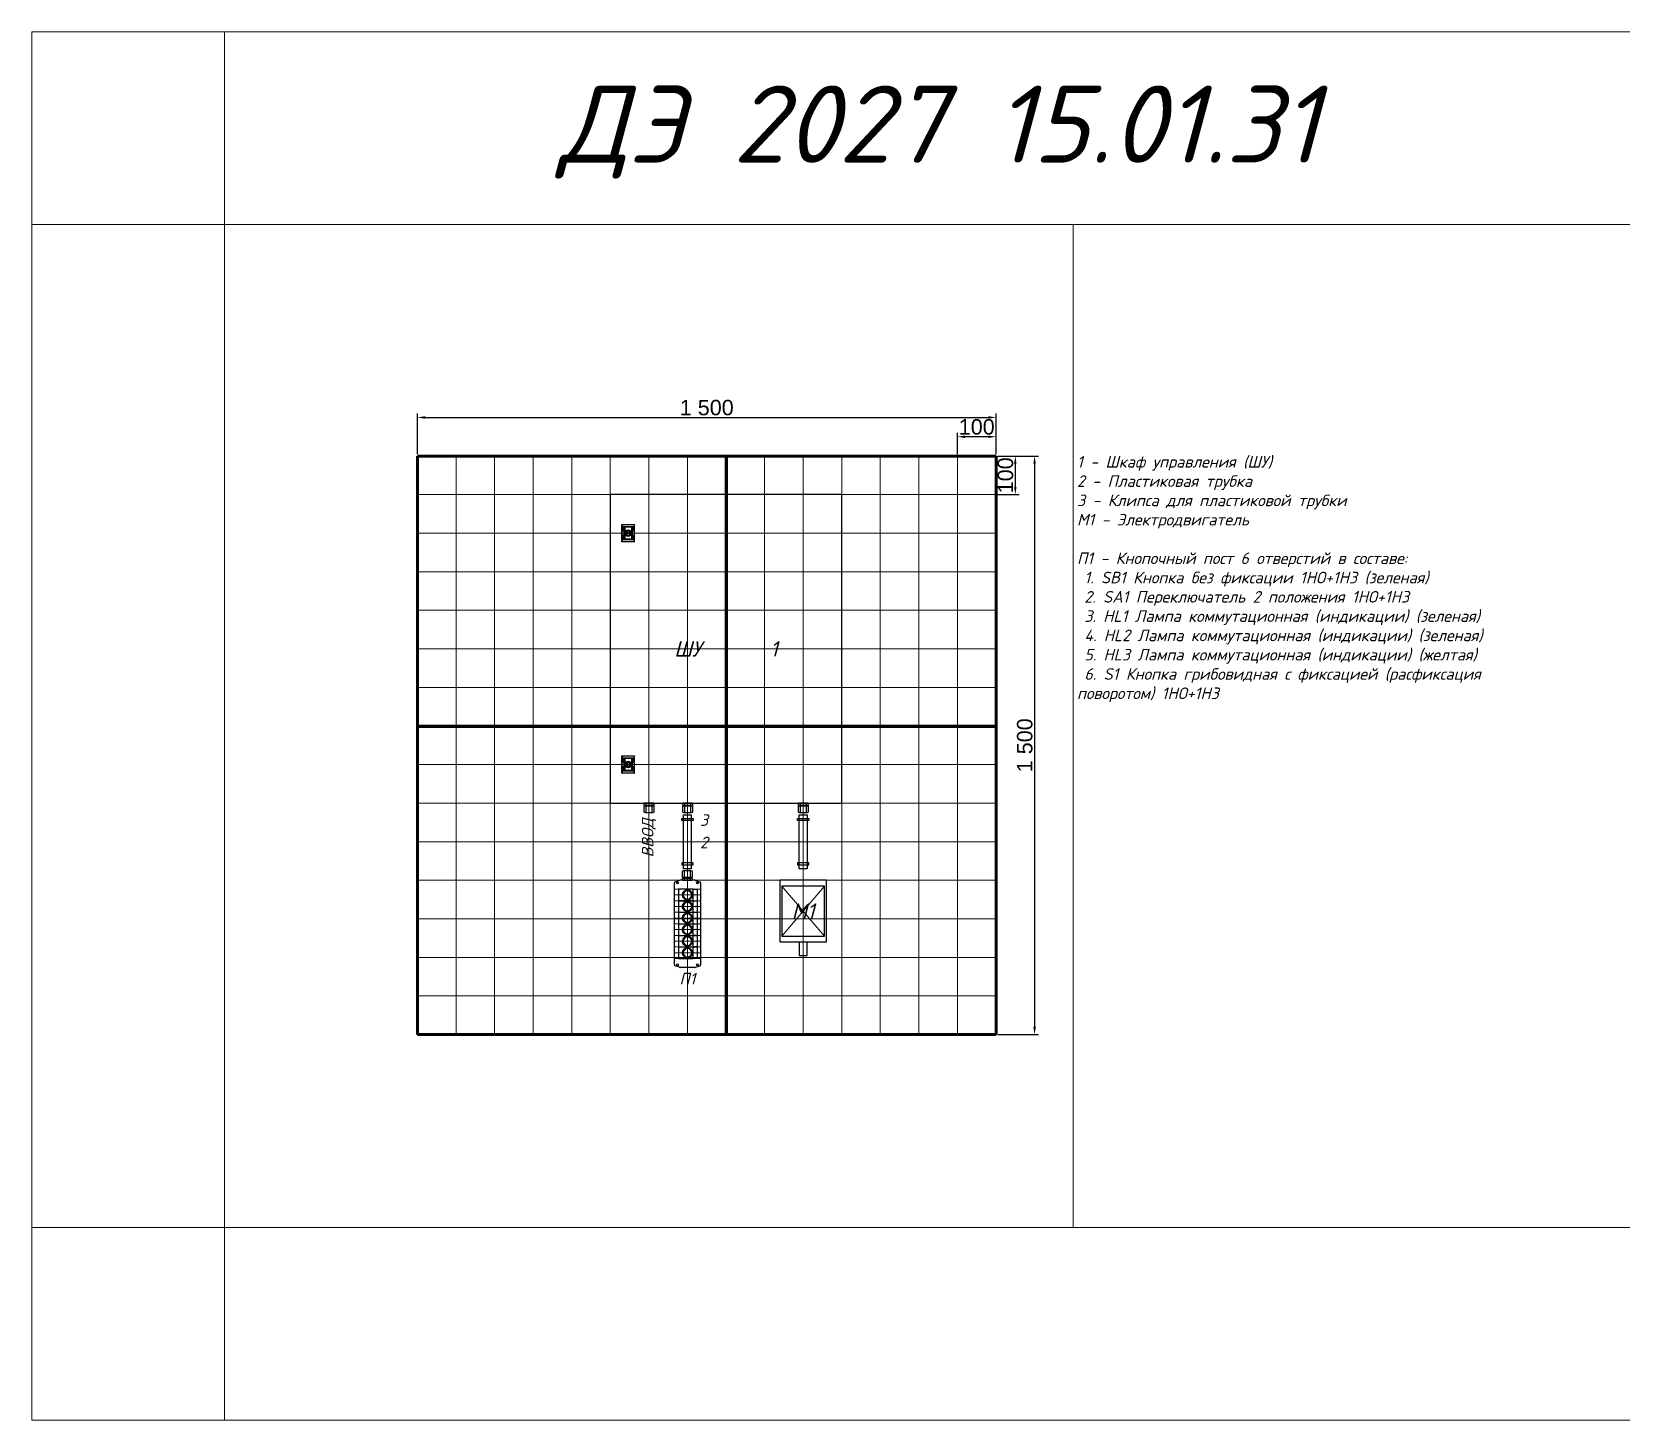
# Model space of a CAD drawing. Header units: millimetres. Extents: x 0 to 53000, y -591 to 24400.
# Drawn here: x 6000 to 10121, y 10000 to 13600 of the extents above; entities that cross this region are included whole.
import ezdxf
from ezdxf.enums import TextEntityAlignment as Align

# ---------------------------------------------------------------- set-up
doc = ezdxf.new("R2010")
doc.units = ezdxf.units.MM
doc.linetypes.add('Ш4х1_Гост_ЕСКД', pattern=[5, 4, -1])
doc.layers.add('Осевая', color=10, linetype='Continuous', lineweight=100, transparency=0.4)
doc.layers.add('Сетка', color=9, linetype='Continuous', lineweight=20, transparency=0.3)
doc.layers.add('Основная', color=7, linetype='Continuous', lineweight=30)
doc.layers.add('Штриховая', color=7, linetype='Ш4х1_Гост_ЕСКД', lineweight=30)
doc.layers.add('Привязки', color=2, linetype='Continuous', lineweight=0, plot=False, transparency=0.8)
doc.layers.add('размеры', color=3, linetype='Continuous')
doc.styles.get("Standard").update_dxf_attribs({"font": 'arial.ttf'})
doc.styles.add('текст', font='isocpeui.ttf')
doc.dimstyles.new('ISO2', dxfattribs={"dimtxt": 20, "dimasz": 20, "dimexe": 10, "dimexo": 5, "dimgap": 5, "dimtad": 1, "dimdec": 4, "dimdsep": 46, "dimlunit": 6, "dimtxsty": 'Standard', "dimcen": 20, "dimadec": 0, "dimazin": 0, "dimtfac": 1, "dimtdec": 4, "dimtmove": 0, "dimatfit": 3, "dimfxl": 1, "dimtolj": 1, "dimtzin": 0, "dimarcsym": 0})

# ---------------------------------------------------------------- blocks, each defined once
blk = doc.blocks.new('*U434')
at = {"layer": 'Привязки'}
for p, q in [((-2350, 1300), (-2350, 1800)), ((-2350, 1800), (2350, 1800)), ((-1850, 1300), (-1850, 1800)), ((-2350, -1800), (-2350, 1300)), ((-2350, 1300), (-1850, 1300)), ((350, 1300), (-1850, 1300)), ((-1850, 1300), (-1850, -1300)), ((350, -1300), (350, 1300)), ((350, 1300), (1850, 1300)), ((-1850, -1300), (-2350, -1300)), ((-1850, -1300), (350, -1300)), ((-1850, -1800), (-1850, -1300)), ((1850, -1300), (350, -1300)), ((-1850, -1800), (-2350, -1800)), ((2350, -1800), (-1850, -1800))]:
    blk.add_line(p, q, dxfattribs=at)
blk = doc.blocks.new('*U435')
at = {"layer": 'Привязки', "color": 0, "linetype": 'ByBlock', "lineweight": -2, "transparency": 16777216}
blk.add_blockref('*U434', (0, 0), dxfattribs=at)
blk = doc.blocks.new('*U436')
at = {"layer": 'Сетка'}
blk.add_line((0, -1000), (0, 500), dxfattribs=at)
blk = doc.blocks.new('*U437')
at = {"layer": 'Сетка', "color": 0, "linetype": 'ByBlock', "lineweight": -2, "transparency": 16777216}
for p in [(0, 0), (100, 0), (200, 0), (300, 0), (400, 0), (500, 0), (600, 0), (700, 0), (800, 0), (900, 0), (1000, 0), (1100, 0), (1200, 0), (1300, 0), (1400, 0), (1500, 0)]:
    blk.add_blockref('*U436', p, dxfattribs=at)
blk = doc.blocks.new('*U438')
at = {"layer": 'Сетка'}
blk.add_line((-800, 0), (700, 0), dxfattribs=at)
blk = doc.blocks.new('*U439')
at = {"layer": 'Сетка', "color": 0, "linetype": 'ByBlock', "lineweight": -2, "transparency": 16777216}
for p in [(0, 1500), (0, 1400), (0, 1300), (0, 1200), (0, 1100), (0, 1000), (0, 900), (0, 800), (0, 700), (0, 600), (0, 500), (0, 400), (0, 300), (0, 200), (0, 100), (0, 0)]:
    blk.add_blockref('*U438', p, dxfattribs=at)
blk = doc.blocks.new('*D443')
at = {"layer": 'Defpoints', "color": 0, "transparency": 16777216}
for p in [(8500, 12600), (7000, 12500), (8500, 12500)]:
    blk.add_point(p, dxfattribs=at)
at = {"layer": 'размеры', "color": 0, "lineweight": -2, "transparency": 16777216}
for p, q in [((7000, 12505), (7000, 12610)), ((7020, 12600), (8480, 12600)), ((8500, 12505), (8500, 12610))]:
    blk.add_line(p, q, dxfattribs=at)
at = {"layer": 'размеры', "color": 0, "transparency": 16777216}
for points in [[(7020, 12603.3), (7020, 12596.7), (7000, 12600)], [(8480, 12603.3), (8480, 12596.7), (8500, 12600)]]:
    blk.add_solid(points, dxfattribs=at)
at = {"layer": 'размеры', "color": 0, "transparency": 16777216, "insert": (7750, 12625.4), "char_height": 40, "attachment_point": 5}
blk.add_mtext('\\A1;1\xa0500', dxfattribs=at)
blk = doc.blocks.new('*D440')
at = {"layer": 'Defpoints', "color": 0, "transparency": 16777216}
for p in [(8500, 12500), (8500, 11000), (8600, 11000)]:
    blk.add_point(p, dxfattribs=at)
at = {"layer": 'размеры', "color": 0, "lineweight": -2, "transparency": 16777216}
for p, q in [((8505, 12500), (8610, 12500)), ((8600, 12480), (8600, 11020)), ((8505, 11000), (8610, 11000))]:
    blk.add_line(p, q, dxfattribs=at)
at = {"layer": 'размеры', "color": 0, "transparency": 16777216}
for points in [[(8596.7, 12480), (8603.3, 12480), (8600, 12500)], [(8596.7, 11020), (8603.3, 11020), (8600, 11000)]]:
    blk.add_solid(points, dxfattribs=at)
at = {"layer": 'размеры', "color": 0, "transparency": 16777216, "insert": (8574.6, 11750), "char_height": 40, "attachment_point": 5, "rotation": 90}
blk.add_mtext('\\A1;1\xa0500', dxfattribs=at)
blk = doc.blocks.new('*D441')
at = {"layer": 'Defpoints', "color": 0, "transparency": 16777216}
for p in [(8500, 12500), (8500, 12400), (8550, 12400)]:
    blk.add_point(p, dxfattribs=at)
at = {"layer": 'размеры', "color": 0, "lineweight": -2, "transparency": 16777216}
for p, q in [((8505, 12500), (8560, 12500)), ((8550, 12480), (8550, 12420)), ((8505, 12400), (8560, 12400))]:
    blk.add_line(p, q, dxfattribs=at)
at = {"layer": 'размеры', "color": 0, "transparency": 16777216}
for points in [[(8546.7, 12480), (8553.3, 12480), (8550, 12500)], [(8546.7, 12420), (8553.3, 12420), (8550, 12400)]]:
    blk.add_solid(points, dxfattribs=at)
at = {"layer": 'размеры', "color": 0, "transparency": 16777216, "insert": (8524.6, 12450), "char_height": 40, "attachment_point": 5, "rotation": 90}
blk.add_mtext('\\A1;100', dxfattribs=at)
blk = doc.blocks.new('*D442')
at = {"layer": 'Defpoints', "color": 0, "transparency": 16777216}
for p in [(8400, 12550), (8400, 12500), (8500, 12500)]:
    blk.add_point(p, dxfattribs=at)
at = {"layer": 'размеры', "color": 0, "lineweight": -2, "transparency": 16777216}
for p, q in [((8400, 12505), (8400, 12560)), ((8480, 12550), (8420, 12550)), ((8500, 12505), (8500, 12560))]:
    blk.add_line(p, q, dxfattribs=at)
at = {"layer": 'размеры', "color": 0, "transparency": 16777216}
for points in [[(8420, 12553.3), (8420, 12546.7), (8400, 12550)], [(8480, 12553.3), (8480, 12546.7), (8500, 12550)]]:
    blk.add_solid(points, dxfattribs=at)
at = {"layer": 'размеры', "color": 0, "transparency": 16777216, "insert": (8450, 12575.4), "char_height": 40, "attachment_point": 5}
blk.add_mtext('\\A1;100', dxfattribs=at)
blk = doc.blocks.new('ЩУ (800х600х300)')
at = {"layer": 'Основная'}
for p, q in [((300, 800), (-300, 800)), ((-300, 800), (-300, 0)), ((300, 0), (300, 800)), ((-300, 0), (300, 0))]:
    blk.add_line(p, q, dxfattribs=at)
at = {"layer": 'Основная', "color": 7, "linetype": 'Continuous', "lineweight": 15}
blk.add_line((-300, 796.4), (-300, 3.6), dxfattribs=at)
at = {"layer": 'Основная', "linetype": 'Continuous'}
for p, q in [((-270, 717.1), (-270, 715.5)), ((-270, 715.5), (-269, 715.5)), ((-270, 684.5), (-270, 715.5)), ((-269, 722.5), (-269, 717.5)), ((-269, 722.5), (-238, 722.5)), ((-269, 717.5), (-269, 715.5)), ((-269, 717.5), (-238, 717.5)), ((-238, 715.5), (-269, 715.5)), ((-269, 684.5), (-269, 715.5)), ((-266.3, 706), (-266.3, 714.5)), ((-265.3, 714.5), (-265.3, 706)), ((-263.8, 685.5), (-263.8, 714.5)), ((-262.8, 714.5), (-262.8, 685.5)), ((-260.1, 701.5), (-258.4, 701.5)), ((-248.6, 701.5), (-246.9, 701.5)), ((-244.3, 685.5), (-244.3, 714.5)), ((-243.3, 714.5), (-243.3, 685.5)), ((-241.8, 706), (-241.8, 714.5)), ((-240.8, 714.5), (-240.8, 706)), ((-238, 722.5), (-238, 717.5)), ((-238, 715.5), (-238, 717.5)), ((-238, 715.5), (-237, 715.5)), ((-238, 715.5), (-238, 684.5)), ((-237, 715.5), (-237, 717.1)), ((-237, 684.5), (-237, 715.5)), ((-270, 684.5), (-270, 682.9)), ((-269, 684.5), (-270, 684.5)), ((-269, 684.5), (-269, 682.5)), ((-238, 684.5), (-269, 684.5)), ((-238, 682.5), (-269, 682.5)), ((-269, 682.5), (-269, 677.5)), ((-238, 677.5), (-269, 677.5)), ((-266.3, 685.5), (-266.3, 694)), ((-265.3, 694), (-265.3, 685.5)), ((-258.4, 698.5), (-260.1, 698.5)), ((-246.9, 698.5), (-248.6, 698.5)), ((-241.8, 685.5), (-241.8, 694)), ((-240.8, 694), (-240.8, 685.5)), ((-238, 682.5), (-238, 684.5)), ((-237, 684.5), (-238, 684.5)), ((-238, 677.5), (-238, 682.5)), ((-237, 682.9), (-237, 684.5)), ((-270, 117.2), (-270, 115.6)), ((-270, 115.6), (-269, 115.6)), ((-270, 84.6), (-270, 115.6)), ((-270, 84.6), (-270, 83)), ((-269, 84.6), (-270, 84.6)), ((-269, 122.6), (-269, 117.6)), ((-269, 122.6), (-238, 122.6)), ((-269, 117.6), (-269, 115.6)), ((-269, 117.6), (-238, 117.6)), ((-238, 115.6), (-269, 115.6)), ((-269, 84.6), (-269, 115.6)), ((-269, 84.6), (-269, 82.7)), ((-238, 84.6), (-269, 84.6)), ((-238, 82.7), (-269, 82.7)), ((-269, 82.7), (-269, 77.6)), ((-266.3, 106.1), (-266.3, 114.6)), ((-266.3, 85.6), (-266.3, 94.1)), ((-265.3, 114.6), (-265.3, 106.1)), ((-265.3, 94.1), (-265.3, 85.6)), ((-263.8, 85.6), (-263.8, 114.6)), ((-262.8, 114.6), (-262.8, 85.6)), ((-260.1, 101.6), (-258.4, 101.6)), ((-258.4, 98.6), (-260.1, 98.6)), ((-248.6, 101.6), (-246.9, 101.6)), ((-246.9, 98.6), (-248.6, 98.6)), ((-244.3, 85.6), (-244.3, 114.6)), ((-243.3, 114.6), (-243.3, 85.6)), ((-241.8, 106.1), (-241.8, 114.6)), ((-241.8, 85.6), (-241.8, 94.1)), ((-240.8, 114.6), (-240.8, 106.1)), ((-240.8, 94.1), (-240.8, 85.6)), ((-238, 122.6), (-238, 117.6)), ((-238, 115.6), (-238, 117.6)), ((-238, 115.6), (-237, 115.6)), ((-238, 115.6), (-238, 84.6)), ((-238, 82.7), (-238, 84.6)), ((-237, 84.6), (-238, 84.6)), ((-238, 77.6), (-238, 82.7)), ((-237, 115.6), (-237, 117.2)), ((-237, 84.6), (-237, 115.6)), ((-237, 83), (-237, 84.6)), ((-238, 77.6), (-269, 77.6))]:
    blk.add_line(p, q, dxfattribs=at)
at = {"layer": 'Основная', "linetype": 'Continuous', "flags": 128}
for points in [[(-269, 717.5), (-269.2, 717.5), (-269.4, 717.4), (-269.6, 717.4), (-269.7, 717.3), (-269.8, 717.3), (-269.9, 717.2), (-270, 717.1), (-270, 717.1)], [(-237, 717.1), (-237, 717.1), (-237.1, 717.2), (-237.2, 717.3), (-237.3, 717.3), (-237.4, 717.4), (-237.6, 717.4), (-237.8, 717.5), (-238, 717.5)], [(-270, 682.9), (-270, 682.9), (-269.9, 682.8), (-269.8, 682.7), (-269.7, 682.7), (-269.6, 682.6), (-269.4, 682.6), (-269.2, 682.5), (-269, 682.5)], [(-238, 682.5), (-237.8, 682.5), (-237.6, 682.6), (-237.4, 682.6), (-237.3, 682.7), (-237.2, 682.7), (-237.1, 682.8), (-237, 682.9), (-237, 682.9)], [(-269, 117.6), (-269.2, 117.6), (-269.4, 117.5), (-269.6, 117.5), (-269.7, 117.5), (-269.8, 117.4), (-269.9, 117.3), (-270, 117.3), (-270, 117.2)], [(-270, 83), (-270, 83), (-269.9, 82.9), (-269.8, 82.8), (-269.7, 82.8), (-269.6, 82.7), (-269.4, 82.7), (-269.2, 82.7), (-269, 82.7)], [(-237, 117.2), (-237, 117.3), (-237.1, 117.3), (-237.2, 117.4), (-237.3, 117.5), (-237.4, 117.5), (-237.6, 117.5), (-237.8, 117.6), (-238, 117.6)], [(-238, 82.7), (-237.8, 82.7), (-237.6, 82.7), (-237.4, 82.7), (-237.3, 82.8), (-237.2, 82.8), (-237.1, 82.9), (-237, 83), (-237, 83)]]:
    blk.add_lwpolyline(points, dxfattribs=at)
at = {"layer": 'Основная', "linetype": 'Continuous'}
for centre, radius in [((-253.5, 700), 8.55), ((-253.5, 700), 8.05), ((-253.5, 700), 7.75), ((-253.5, 700), 1.3), ((-253.5, 100.1), 8.55), ((-253.5, 100.1), 8.05), ((-253.5, 100.1), 7.75), ((-253.5, 100.1), 1.3)]:
    blk.add_circle(centre, radius, dxfattribs=at)
for centre, radius, start, end in [((-265.8, 714.5), 0.5, 360, 180), ((-265.8, 706), 0.5, 180, 360), ((-263.3, 714.5), 0.5, 360, 180), ((-253.5, 700), 6.75, 167.1604, 192.8396), ((-253.5, 700), 5.1, 17.1046, 162.8954), ((-253.5, 700), 6.75, 347.1604, 12.8396), ((-243.8, 714.5), 0.5, 0, 180), ((-241.3, 714.5), 0.5, 0, 180), ((-241.3, 706), 0.5, 180, 0), ((-265.8, 694), 0.5, 0, 180), ((-265.8, 685.5), 0.5, 180, 0), ((-263.3, 685.5), 0.5, 180, 360), ((-253.5, 700), 5.1, 197.1046, 342.8954), ((-243.8, 685.5), 0.5, 180, 0), ((-241.3, 694), 0.5, 0, 180), ((-241.3, 685.5), 0.5, 180, 0), ((-265.8, 114.6), 0.5, 360, 180), ((-265.8, 106.1), 0.5, 180, 360), ((-265.8, 94.1), 0.5, 0, 180), ((-265.8, 85.6), 0.5, 180, 0), ((-263.3, 114.6), 0.5, 360, 180), ((-263.3, 85.6), 0.5, 180, 360), ((-253.5, 100.1), 6.75, 167.1604, 192.8396), ((-253.5, 100.1), 5.1, 17.1046, 162.8954), ((-253.5, 100.1), 5.1, 197.1046, 342.8954), ((-253.5, 100.1), 6.75, 347.1604, 12.8396), ((-243.8, 114.6), 0.5, 0, 180), ((-243.8, 85.6), 0.5, 180, 0), ((-241.3, 114.6), 0.5, 0, 180), ((-241.3, 106.1), 0.5, 180, 0), ((-241.3, 94.1), 0.5, 0, 180), ((-241.3, 85.6), 0.5, 180, 0)]:
    blk.add_arc(centre, radius, start, end, dxfattribs=at)
for points, knots in [([(-269, 722.5), (-269.1, 722.5), (-269.3, 722.5), (-269.6, 722.3), (-269.8, 722.2), (-269.9, 722), (-270, 721.7), (-270, 721.6), (-270, 721.5)], [0, 0, 0, 0, 0.242744, 0.369464, 0.499575, 0.715712, 0.849427, 1, 1, 1, 1]), ([(-270, 717.1), (-270, 718), (-270, 719.9), (-270, 721), (-270, 721.5)], [0, 0, 0, 0, 0.499999, 1, 1, 1, 1]), ([(-238, 722.5), (-237.9, 722.5), (-237.7, 722.5), (-237.4, 722.3), (-237.2, 722.2), (-237.1, 722), (-237, 721.7), (-237, 721.6), (-237, 721.5)], [0, 0, 0, 0, 0.2427098, 0.3694308, 0.4995431, 0.7156709, 0.8494065, 1, 1, 1, 1]), ([(-237, 717.1), (-237, 718), (-237, 719.9), (-237, 721), (-237, 721.5)], [0, 0, 0, 0, 0.499999, 1, 1, 1, 1]), ([(-270, 678.5), (-270, 679), (-270, 680.1), (-270, 682), (-270, 682.9)], [0, 0, 0, 0, 0.499999, 1, 1, 1, 1]), ([(-270, 678.5), (-270, 678.4), (-270, 678.3), (-269.9, 678), (-269.8, 677.8), (-269.6, 677.7), (-269.3, 677.5), (-269.1, 677.5), (-269, 677.5)], [0, 0, 0, 0, 0.150577, 0.284312, 0.500451, 0.630551, 0.75729, 1, 1, 1, 1]), ([(-238, 677.5), (-237.9, 677.5), (-237.7, 677.5), (-237.4, 677.7), (-237.2, 677.8), (-237.1, 678), (-237, 678.3), (-237, 678.4), (-237, 678.5)], [0, 0, 0, 0, 0.242738, 0.369459, 0.499571, 0.71571, 0.849444, 1, 1, 1, 1]), ([(-237, 678.5), (-237, 679), (-237, 680.1), (-237, 682), (-237, 682.9)], [0, 0, 0, 0, 0.499999, 1, 1, 1, 1]), ([(-269, 122.6), (-269.1, 122.6), (-269.3, 122.6), (-269.6, 122.5), (-269.8, 122.3), (-269.9, 122.1), (-270, 121.8), (-270, 121.7), (-270, 121.6)], [0, 0, 0, 0, 0.2427471, 0.3694667, 0.4995773, 0.7157135, 0.849428, 1, 1, 1, 1]), ([(-270, 117.2), (-270, 118.1), (-270, 120), (-270, 121.1), (-270, 121.6)], [0, 0, 0, 0, 0.499999, 1, 1, 1, 1]), ([(-270, 78.6), (-270, 79.1), (-270, 80.2), (-270, 82.1), (-270, 83)], [0, 0, 0, 0, 0.500001, 1, 1, 1, 1]), ([(-238, 122.6), (-237.9, 122.6), (-237.7, 122.6), (-237.4, 122.5), (-237.2, 122.3), (-237.1, 122.1), (-237, 121.8), (-237, 121.7), (-237, 121.6)], [0, 0, 0, 0, 0.242708, 0.369436, 0.499548, 0.715673, 0.849408, 1, 1, 1, 1]), ([(-237, 117.2), (-237, 118.1), (-237, 120), (-237, 121.1), (-237, 121.6)], [0, 0, 0, 0, 0.499999, 1, 1, 1, 1]), ([(-237, 78.6), (-237, 79.1), (-237, 80.2), (-237, 82.1), (-237, 83)], [0, 0, 0, 0, 0.500001, 1, 1, 1, 1]), ([(-270, 78.6), (-270, 78.5), (-270, 78.4), (-269.9, 78.1), (-269.8, 77.9), (-269.6, 77.8), (-269.3, 77.6), (-269.1, 77.6), (-269, 77.6)], [0, 0, 0, 0, 0.150593, 0.284327, 0.500446, 0.630557, 0.757293, 1, 1, 1, 1]), ([(-238, 77.6), (-237.9, 77.6), (-237.7, 77.6), (-237.4, 77.8), (-237.2, 77.9), (-237.1, 78.1), (-237, 78.4), (-237, 78.5), (-237, 78.6)], [0, 0, 0, 0, 0.2427401, 0.3694609, 0.4995726, 0.7157108, 0.8494266, 1, 1, 1, 1])]:
    blk.add_open_spline(points, degree=3, knots=knots, dxfattribs=at)
at = {"layer": 'Основная', "style": 'текст'}
blk.add_attdef('ЩУ', text='', height=40, dxfattribs=at).set_placement((0, 400), align=Align.MIDDLE_CENTER)
blk = doc.blocks.new('Кнопочный пост 6 отв')
at = {"layer": 'Основная'}
for p, q in [((19.1, 0), (-19.1, 0)), ((0, 0), (-19.1, 0)), ((-34, -219.6), (-34, -6.4)), ((-20.8, -0.3), (-32.7, -4.5)), ((15, -23), (-23, -23)), ((-23, -23), (-23, -53)), ((-12.4, -36.5), (-10.9, -36.5)), ((-12.4, -39.5), (-10.9, -39.5)), ((15, -203), (15, -23)), ((15, -23), (25, -23)), ((20.8, -0.3), (32.7, -4.5)), ((25, -23), (25, -203)), ((34, -6.4), (34, -219.6)), ((34, -36.4), (34, -159.6)), ((15, -53), (-23, -53)), ((-23, -53), (-23, -83)), ((-23, -53), (15, -53)), ((-12.4, -66.5), (-10.9, -66.5)), ((-12.4, -69.5), (-10.9, -69.5)), ((15, -53), (25, -53)), ((15, -53), (25, -53)), ((-23, -83), (15, -83)), ((-23, -83), (-23, -113)), ((-23, -113), (-23, -143)), ((-23, -113), (15, -113)), ((-12.4, -96.5), (-10.9, -96.5)), ((-12.4, -99.5), (-10.9, -99.5)), ((15, -83), (25, -83)), ((15, -113), (25, -113)), ((-23, -143), (15, -143)), ((-23, -143), (-23, -173)), ((-23, -143), (15, -143)), ((-12.4, -126.5), (-10.9, -126.5)), ((-12.4, -129.5), (-10.9, -129.5)), ((-12.4, -156.5), (-10.9, -156.5)), ((-12.4, -159.5), (-10.9, -159.5)), ((25, -143), (15, -143)), ((15, -143), (25, -143)), ((-23, -173), (15, -173)), ((-23, -173), (-23, -203)), ((-23, -173), (15, -173)), ((-23, -203), (15, -203)), ((-12.4, -186.5), (-10.9, -186.5)), ((-12.4, -189.5), (-10.9, -189.5)), ((25, -173), (15, -173)), ((15, -173), (25, -173)), ((25, -203), (15, -203)), ((-20.8, -225.7), (-32.7, -221.5)), ((19.1, -226), (-19.1, -226)), ((0, -226), (-19.1, -226)), ((20.8, -225.7), (32.7, -221.5))]:
    blk.add_line(p, q, dxfattribs=at)
for centre in [(-26, -7), (26, -7), (-26, -219), (26, -219)]:
    blk.add_circle(centre, 2.5, dxfattribs=at)
for centre, radius, start, end in [((-19.1, -5), 5, 90, 109.6538), ((19.1, -5), 5, 70.3462, 90), ((-32, -6.4), 2, 109.6538, 180), ((0, -38), 12.5, 173.1079, 186.8921), ((0, -38), 11, 187.8375, 172.1625), ((32, -6.4), 2, 0, 70.3462), ((0, -68), 12.5, 173.1079, 186.8921), ((0, -68), 11, 187.8375, 172.1625), ((0, -98), 12.5, 173.1079, 186.8921), ((0, -98), 11, 187.8375, 172.1625), ((0, -128), 11, 187.8375, 172.1625), ((0, -128), 12.5, 173.1079, 186.8921), ((0, -158), 12.5, 173.1079, 186.8921), ((0, -158), 11, 187.8375, 172.1625), ((0, -188), 12.5, 173.1079, 186.8921), ((0, -188), 11, 187.8375, 172.1625), ((-32, -219.6), 2, 180, 250.3462), ((-19.1, -221), 5, 250.3462, 270), ((19.1, -221), 5, 270, 289.6538), ((32, -219.6), 2, 289.6538, 0)]:
    blk.add_arc(centre, radius, start, end, dxfattribs=at)
at = {"layer": 'Привязки'}
for p, q in [((0, 0), (0, -196)), ((0, -23), (-34, -23)), ((34, -38), (-34, -38)), ((0, -23), (34, -23)), ((15, -98), (15, -23)), ((0, -53), (-34, -53)), ((0, -53), (-34, -53)), ((34, -68), (-34, -68)), ((-23, -143), (-23, -53)), ((0, -53), (34, -53)), ((0, -53), (34, -53)), ((0, -98), (0, -68)), ((0, -83), (-34, -83)), ((-34, -98), (34, -98)), ((0, -113), (-34, -113)), ((0, -83), (34, -83)), ((0, -128), (0, -98)), ((0, -113), (34, -113)), ((15, -98), (15, -143)), ((34, -128), (-34, -128)), ((0, -143), (-34, -143)), ((34, -158), (-34, -158)), ((-13, -128), (-23, -128)), ((-13, -158), (-23, -158)), ((0, -143), (34, -143)), ((0, -173), (-34, -173)), ((0, -173), (-34, -173)), ((0, -173), (-34, -173)), ((34, -188), (-34, -188)), ((0, -203), (-34, -203)), ((-13, -188), (-23, -188)), ((0, -173), (34, -173)), ((0, -173), (34, -173)), ((0, -173), (34, -173)), ((0, -203), (34, -203))]:
    blk.add_line(p, q, dxfattribs=at)
at = {"layer": 'Штриховая'}
for centre in [(0, -38), (0, -68), (0, -98), (0, -128), (0, -158), (0, -188)]:
    blk.add_circle(centre, 13, dxfattribs=at)
at = {"style": 'текст'}
blk.add_attdef('№', text='', height=40, dxfattribs=at).set_placement((0, 0), align=Align.BOTTOM_CENTER)
blk = doc.blocks.new('Сальник')
at = {"layer": 'Основная'}
for p, q in [((-12.5, 0), (-12.5, -5)), ((-12.5, 0), (12.5, 0)), ((-7.5, 0), (-7.5, -5)), ((7.5, -5), (7.5, 0)), ((12.5, -5), (12.5, 0)), ((12.5, -5), (-12.5, -5)), ((12.5, -7), (-12.5, -7)), ((-12.5, -7), (-12.5, -22)), ((-10.5, -5), (-10.5, -7)), ((-9.5, -25), (9.5, -25)), ((-7.5, -7), (-7.5, -25)), ((7.5, -25), (7.5, -7)), ((10.5, -7), (10.5, -5)), ((12.5, -22), (12.5, -7))]:
    blk.add_line(p, q, dxfattribs=at)
for centre, start, end in [((-9.5, -22), 180, 270), ((9.5, -22), 270, 0)]:
    blk.add_arc(centre, 3, start, end, dxfattribs=at)

msp = doc.modelspace()

# ---------------------------------------------------------------- linework, layer by layer
at = {"lineweight": 60}
for p, q in [((7000, 12500), (8500, 12500)), ((7000, 11000), (7000, 12500)), ((8500, 12500), (8500, 11000)), ((8500, 11000), (7000, 11000))]:
    msp.add_line(p, q, dxfattribs=at)
at = {"layer": 'Осевая'}
for p, q in [((7800, 12500), (7800, 11000)), ((7000, 11800), (8500, 11800))]:
    msp.add_line(p, q, dxfattribs=at)
at = {"layer": 'Основная'}
for p, q in [((7685, 11560), (7715, 11560)), ((7685, 11555), (7685, 11560)), ((7715, 11555), (7685, 11555)), ((7690, 11570), (7710, 11570)), ((7690, 11430), (7690, 11570)), ((7710, 11570), (7710, 11430)), ((7715, 11560), (7715, 11555)), ((7985, 11560), (8015, 11560)), ((7985, 11555), (7985, 11560)), ((8015, 11555), (7985, 11555)), ((7990, 11570), (8010, 11570)), ((7990, 11430), (7990, 11570)), ((8010, 11570), (8010, 11430)), ((8015, 11560), (8015, 11555)), ((7715, 11445), (7685, 11445)), ((7685, 11445), (7685, 11440)), ((7685, 11440), (7715, 11440)), ((7710, 11430), (7690, 11430)), ((7715, 11440), (7715, 11445)), ((8015, 11445), (7985, 11445)), ((7985, 11445), (7985, 11440)), ((7985, 11440), (8015, 11440)), ((8010, 11430), (7990, 11430)), ((8015, 11440), (8015, 11445))]:
    msp.add_line(p, q, dxfattribs=at)
for points in [[(8060.09842, 11240.13521), (8060.09842, 11400), (7939.90158, 11400), (7939.90158, 11240.13521)], [(8055.02808, 11255.04797), (8055.02808, 11385.08724), (7944.97192, 11385.08724), (7944.97192, 11255.04797)]]:
    msp.add_lwpolyline(points, close=True, dxfattribs=at)
msp.add_lwpolyline([(7990.00845, 11240.13521), (7990.00845, 11205.23935), (7999.85087, 11205.23935), (8009.99155, 11205.23935), (8009.99155, 11240.13521)], dxfattribs=at)
at = {"layer": 'Привязки'}
for p, q in [((8055.02808, 11385.08724), (7944.97192, 11255.04797)), ((7944.97192, 11385.08724), (8055.02808, 11255.04797))]:
    msp.add_line(p, q, dxfattribs=at)

# ---------------------------------------------------------------- block references
at = {"layer": 'Основная'}
ref = msp.add_blockref('ЩУ (800х600х300)', (7800, 11600), dxfattribs=at)
ref.add_attrib('ЩУ', 'ШУ       1', dxfattribs={"layer": '0', "height": 40, "style": 'текст'}).set_placement((7800, 12000), align=Align.MIDDLE_CENTER)
at = {"layer": 'Основная', "xscale": -1}
for p in [(7600.5, 11600), (7700.5, 11600), (8000.5, 11600)]:
    msp.add_blockref('Сальник', p, dxfattribs=at)
at = {"layer": 'Основная', "xscale": -1, "rotation": 180}
msp.add_blockref('Сальник', (7699.5, 11400), dxfattribs=at)
at = {"layer": 'Основная'}
msp.add_blockref('Кнопочный пост 6 отв', (7700, 11400), dxfattribs=at)
at = {"layer": 'Привязки'}
msp.add_blockref('*U435', (8350, 11800), dxfattribs=at)
at = {"layer": 'Сетка'}
for name, p in [('*U437', (7000, 12000)), ('*U439', (7800, 11000))]:
    msp.add_blockref(name, p, dxfattribs=at)

# ---------------------------------------------------------------- texts
at = {"layer": 'Основная', "style": 'текст'}
for s, width, gutter_width, heights, insert, char_height, attachment_point in [('1 - Шкаф управления (ШУ)\\P2 - Пластиковая трубка\\P3 - Клипса для пластиковой трубки\\PМ1 - Электродвигатель\\P\\PП1 - Кнопочный пост 6 отверстий в составе:\\P 1. SB1 Кнопка без фиксации 1НО+1НЗ (зеленая)\\P 2. SA1 Переключатель 2 положения 1НО+1НЗ\\P 3. HL1 Лампа коммутационная (индикации) (зеленая)\\P 4. HL2 Лампа коммутационная (индикации) (зеленая)\\P 5. HL3 Лампа коммутационная (индикации) (желтая)\\P 6. S1 Кнопка грибовидная с фиксацией (расфиксация поворотом) 1НО+1НЗ', 1122.0944554, 200, [1455.45169], (8710, 12500), 30, 1), ('3', 100, 50, [0], (7743, 11571), 30, 2), ('2', 100, 50, [0], (7743, 11513), 30, 2), ('М1', 110.0561688, 15, [0], (8000, 11320.06761), 40, 5), ('П1', 100, 50, [0], (7700, 11160), 30, 2)]:
    msp.add_mtext_dynamic_manual_height_columns(s, width=width, gutter_width=gutter_width, heights=heights, dxfattribs=dict(at, insert=insert, char_height=char_height, attachment_point=attachment_point))
for s, width, gutter_width, insert, char_height, attachment_point, rotation in [('ВВОД', 100, 50, (7600, 11560), 30, 6, 90), ('SA1', 10, 200, (7720, 11332), 3, 5, 270), ('SB1', 10, 200, (7720, 11362), 3, 5, 270), ('HL1', 10, 200, (7720, 11300), 3, 5, 270), ('HL2', 10, 200, (7720, 11272), 3, 5, 270), ('HL3', 10, 200, (7720, 11242), 3, 5, 270), ('S1', 10, 200, (7720, 11212), 3, 5, 270)]:
    msp.add_mtext_dynamic_manual_height_columns(s, width=width, gutter_width=gutter_width, heights=[0], dxfattribs=dict(at, insert=insert, char_height=char_height, attachment_point=attachment_point, rotation=rotation))
at = {"layer": 'Привязки', "insert": (8351, 13340), "char_height": 200, "attachment_point": 5, "style": 'текст'}
msp.add_mtext_dynamic_manual_height_columns('ДЭ 2027 15.01.31', width=3700, gutter_width=15, heights=[0], dxfattribs=at)

# ---------------------------------------------------------------- dimensions: what is measured, and where the dimension line sits
at = {"layer": 'размеры'}
for base, p1, p2, picture, middle in [((8500, 12600), (7000, 12500), (8500, 12500), '*D443', (7750, 12625.42292)), ((8400, 12550), (8500, 12500), (8400, 12500), '*D442', (8450, 12575.42292))]:
    dim = msp.add_linear_dim(base=base, p1=p1, p2=p2, dimstyle='ISO2', override={"dimtxt": 40}, dxfattribs=at)
    dim.commit()
    dim.dimension.update_dxf_attribs({"geometry": picture, "text_midpoint": middle})
for base, p2, picture, middle in [((8550, 12400), (8500, 12400), '*D441', (8524.57708, 12450)), ((8600, 11000), (8500, 11000), '*D440', (8574.57708, 11750))]:
    dim = msp.add_linear_dim(base=base, p1=(8500, 12500), p2=p2, angle=90, dimstyle='ISO2', override={"dimtxt": 40}, dxfattribs=at)
    dim.commit()
    dim.dimension.update_dxf_attribs({"geometry": picture, "text_midpoint": middle})

doc.saveas('drawing.dxf')
